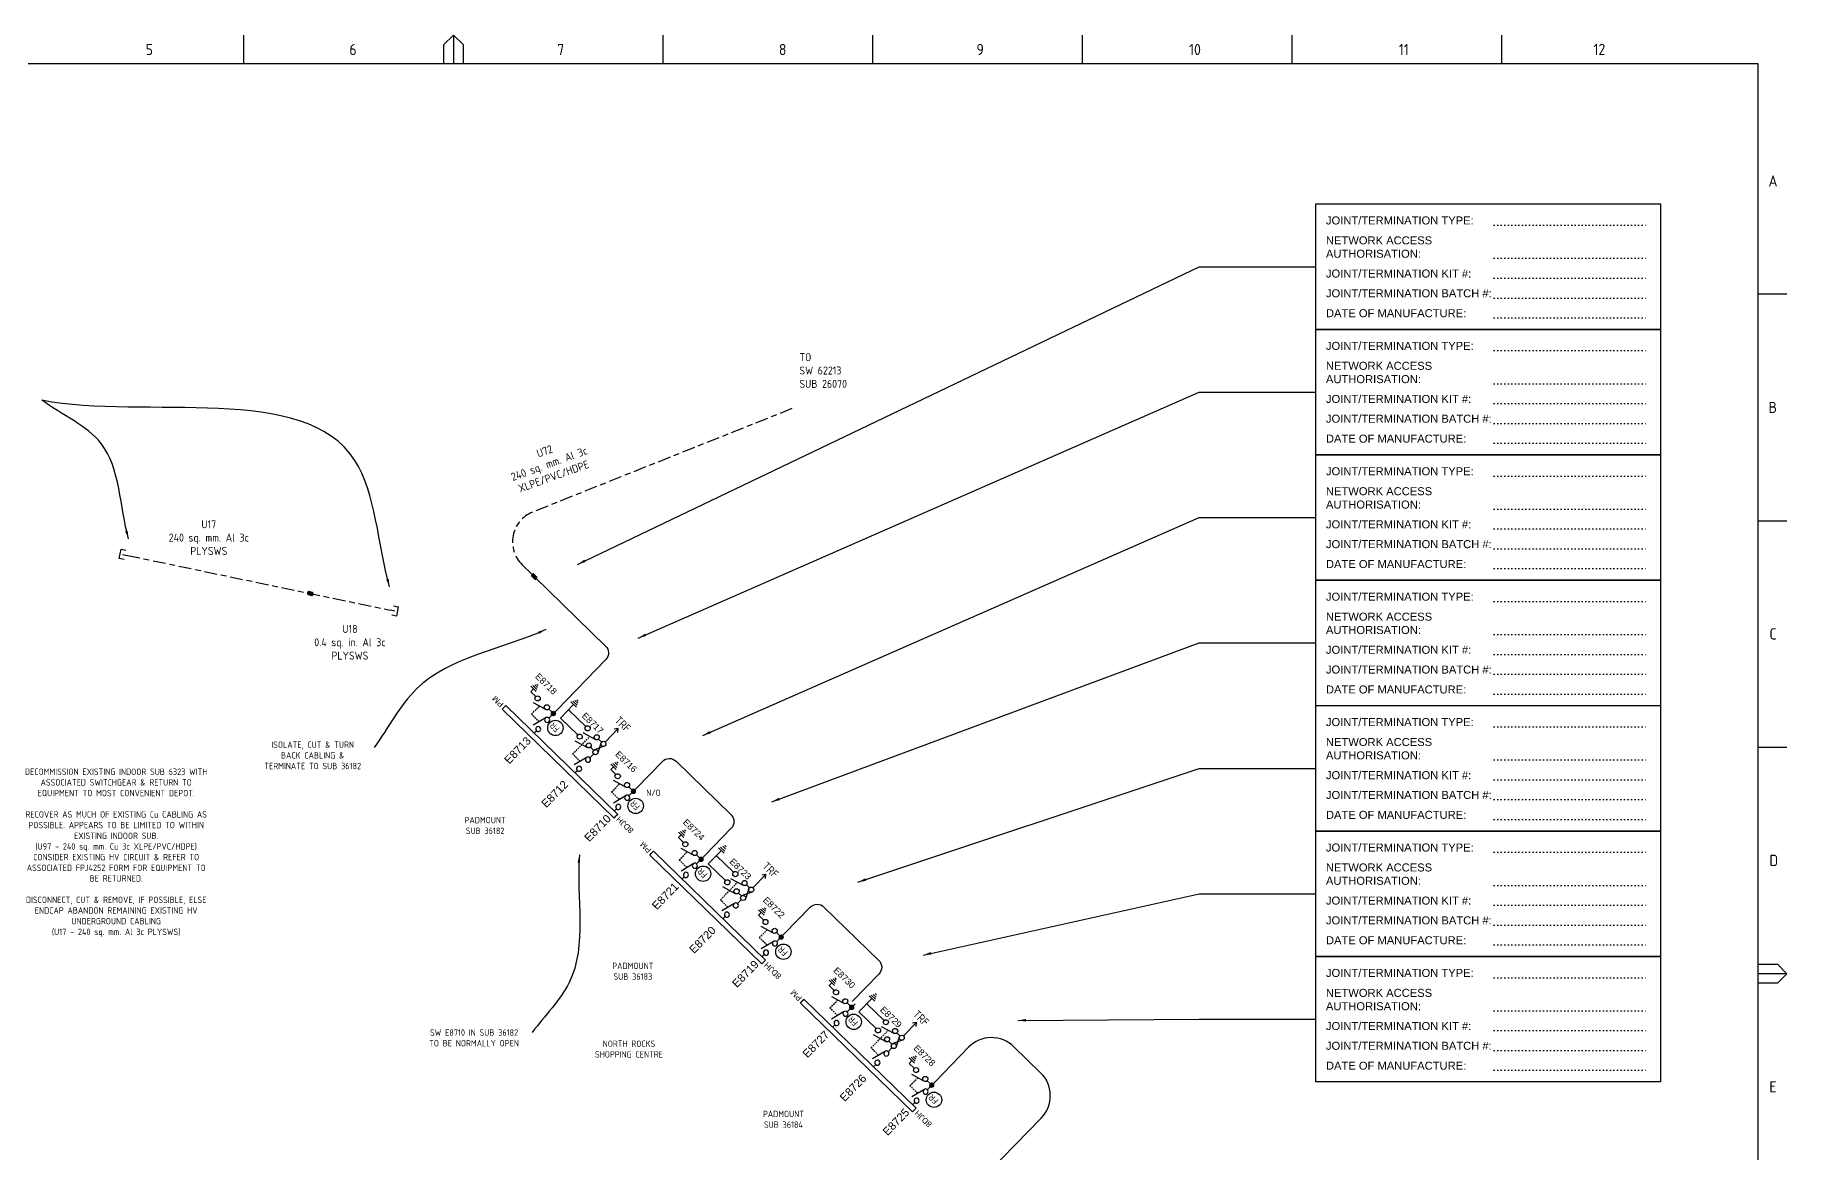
# Paper-space layout 'EL-1002-07' of a CAD drawing. Extents: x -21 to 813, y -3 to 583.
# Drawn here: x 265 to 813, y 234 to 583 of the extents above; entities that cross this region are included whole.
import ezdxf
from ezdxf.enums import TextEntityAlignment as Align

# ---------------------------------------------------------------- set-up
doc = ezdxf.new("R2010")
doc.units = 0
for name, pattern in [('A', [0]), ('Cable Exist UG', [8.2, 4, -1.2, 1.8, -1.2]), ('CENTERX2', [4, 2.5, -0.5, 0.5, -0.5]), ('DASHED', [0.75, 0.5, -0.25]), ('DOTX2', [0.5, 0, -0.5])]:
    doc.linetypes.add(name, pattern=pattern)
doc.layers.get('0').update_dxf_attribs({"color": 6})
for name, color, linetype in [('Equip_HV_EXT', 7, 'Continuous'), ('Mains_HV_EXT', 7, 'Continuous'), ('Notes', 7, 'Continuous'), ('SupportsUG_SP_EXT', 7, 'Continuous')]:
    doc.layers.add(name, color=color, linetype=linetype)
doc.styles.add('ARIAL', font='arial.ttf', dxfattribs={"height": 2})
doc.styles.add('iecISOCP', font='isocp.shx')
doc.styles.add('IESYMBOL1', font='isocp.shx')
doc.styles.add('ISOCP', font='isocp.shx', dxfattribs={"height": 1.75})
doc.styles.get("Standard").update_dxf_attribs({"font": 'arial.ttf'})
doc.styles.add('SWG_LABEL', font='arial.ttf')
doc.styles.add('SWITCH_LABEL', font='arial.ttf', dxfattribs={"height": 2.5})
doc.linetypes.add('Cable New UG', pattern='A,7,-0.25,["x",Standard,S=2,R=0,X=0.2,Y=-0.8],-2.1', length=9.35)
doc.dimstyles.new('DIM 1000', dxfattribs={"dimtxt": 2.5, "dimasz": 2.5, "dimexe": 1, "dimexo": 1, "dimgap": 1, "dimtad": 1, "dimdec": 0, "dimzin": 0, "dimdsep": 46, "dimtxsty": 'ARIAL', "dimcen": 1, "dimadec": 0, "dimazin": 0, "dimtfac": 1, "dimtdec": 0, "dimtix": 1, "dimtmove": 0, "dimatfit": 3, "dimfxl": 1, "dimtolj": 1, "dimtzin": 0, "dimarcsym": 0})

# ---------------------------------------------------------------- blocks, each defined once
blk = doc.blocks.new('A1_FRAME_TITLE')
at = {"layer": 'Notes', "linetype": 'Continuous'}
for p, q in [((351.17, 574.39), (351.17, 583.39)), ((413.68, 580.39), (416.68, 583.39)), ((413.68, 574.39), (413.68, 580.39)), ((416.68, 583.39), (416.68, 574.39)), ((416.68, 583.39), (419.68, 580.39)), ((419.68, 580.39), (419.68, 574.39)), ((482.19, 574.39), (482.19, 583.39)), ((547.7, 574.39), (547.7, 583.39)), ((613.21, 574.39), (613.21, 583.39)), ((678.72, 574.39), (678.72, 583.39)), ((744.23, 574.39), (744.23, 583.39)), ((833.35, 502.43), (824.35, 502.43)), ((824.37, 431.68), (833.35, 431.68)), ((824.35, 360.93), (833.35, 360.93)), ((833.35, 290.18), (824.35, 290.18)), ((824.37, 293.18), (830.35, 293.18)), ((830.35, 293.18), (833.35, 290.18)), ((833.35, 290.18), (830.35, 287.18)), ((830.35, 287.18), (824.37, 287.18))]:
    blk.add_line(p, q, dxfattribs=at)
at = {"layer": 'Notes', "color": 3, "linetype": 'Continuous'}
blk.add_line((824.37, 5.97), (824.37, 574.39), dxfattribs=at)
at = {"layer": 'Notes', "color": 3, "linetype": 'Continuous', "flags": 128}
blk.add_lwpolyline([(824.37, 574.39), (149.5, 574.39)], dxfattribs=at)
blk.add_attdef('DRAFT_NUM', (29.9, 23.29), '', height=2.5, rotation=90)
at = {"layer": 'Notes', "color": 7, "style": 'iecISOCP'}
for s, p in [('5', (320.5, 577.12)), ('6', (384.13, 577.12)), ('7', (449.08, 577.12)), ('8', (518.36, 577.12)), ('9', (580.11, 577.12)), ('10', (646.5, 577.12)), ('11', (712.06, 577.12)), ('12', (772.87, 577.16)), ('A', (827.58, 536.06)), ('B', (827.58, 465.31)), ('C', (827.87, 394.56)), ('D', (827.87, 323.81)), ('E', (827.87, 253.06))]:
    blk.add_text(s, height=3.5, dxfattribs=at).set_placement(p)
at = {"layer": 'Notes', "color": 7, "style": 'iecISOCP', "flags": 8}
blk.add_attdef('VERSION_NO', text='', height=2.5, rotation=90, dxfattribs=at).set_placement((302.04, 43.81), align=Align.MIDDLE_CENTER)
at = {"layer": 'Notes', "color": 7, "style": 'iecISOCP'}
for tag, p in [('CAP_NO', (513.19, 43.46)), ('IE_NUM', (513.05, 37.81)), ('REF_No_1', (335.24, 32.31)), ('REF_1', (362.52, 32.31)), ('GEN_WO', (441.71, 31.76)), ('HV_SWITCH', (513.46, 32.16)), ('REF_No_2', (335.24, 26.31)), ('REF_2', (362.52, 26.31)), ('OH_WO', (441.71, 25.81)), ('UBD_REF', (513.05, 25.83)), ('REF_No_3', (335.24, 20.31)), ('REF_3', (362.52, 20.31)), ('UG_WO', (441.71, 20.05)), ('GIS_MAP_No', (513.05, 20.04)), ('REF_No_4', (335.24, 14.31)), ('REF_4', (362.52, 14.31)), ('HV_OP_DIAG', (513.33, 14.2)), ('SUB_WO', (441.71, 13.81)), ('LGA', (512.95, 7.78))]:
    blk.add_attdef(tag, p, '', height=2.5, dxfattribs=at)
at = {"layer": 'Notes', "style": 'iecISOCP'}
for tag, p in [('T1', (684.37, 39.47)), ('T2', (684.37, 34.35)), ('T3', (684.37, 28.92)), ('T4', (684.37, 23.66)), ('T5', (684.37, 18.23)), ('T6', (684.37, 12.97))]:
    blk.add_attdef(tag, text='', height=3.5, dxfattribs=at).set_placement(p, align=Align.CENTER)
at = {"layer": 'Notes', "color": 7, "style": 'iecISOCP'}
for tag, p in [('scale', (567.76, 33.27)), ('DRAWN', (567.76, 24.93)), ('DATE', (567.76, 16.88)), ('DESIGN', (605.62, 9.15)), ('CHD', (567.76, 8.37))]:
    blk.add_attdef(tag, text='', height=2.5, dxfattribs=at).set_placement(p, align=Align.CENTER)
at = {"layer": 'Notes', "color": 4, "style": 'iecISOCP'}
blk.add_attdef('NUM', text='', height=7, dxfattribs=at).set_placement((792.37, 20.12), align=Align.MIDDLE_CENTER)
at = {"layer": 'Notes', "color": 1, "style": 'iecISOCP'}
blk.add_attdef('REV', text='', height=5, dxfattribs=at).set_placement((820.05, 17.1), align=Align.CENTER)
at = {"layer": 'Notes', "color": 7, "style": 'iecISOCP'}
for tag, p in [('NS', (790.71, 8.12)), ('SHTS', (805.41, 8.12))]:
    blk.add_attdef(tag, text='', height=2.5, dxfattribs=at).set_placement(p, align=Align.MIDDLE)
at = {"layer": 'Notes', "style": 'iecISOCP'}
blk.add_attdef('ExportID', (9.08, 2.39), '', height=2.5, dxfattribs=at)
at = {"layer": 'Notes', "style": 'iecISOCP', "flags": 1}
for tag, p in [('ProjectType', (14.17, -26.8)), ('ProjectNumber', (23.56, -26.82)), ('DrawingNumber', (35.51, -26.8)), ('ProjectDescription', (47.56, -26.83)), ('ExportDate', (60.28, -26.79)), ('ExportUserName', (69.15, -26.8)), ('DesignerCompanyName', (81.48, -26.79)), ('ExportAreaOfInterest', (97.1, -26.81)), ('GIS_SUCCESS', (112, -26.78)), ('CAD_SUCCESS', (121.79, -26.78)), ('DEPOTCODE', (132.11, -26.88)), ('ExportCategories', (140.08, -26.8)), ('Comments', (154.38, -26.88))]:
    blk.add_attdef(tag, p, '', height=1, dxfattribs=at)
blk = doc.blocks.new('SWG_SIE_TRF_NOES_NEW')
for p, q in [((7.01, 0.8), (2.79, 1.95)), ((14.68, 0), (20.54, 0))]:
    blk.add_line(p, q)
for points in [[(2.2, 0.01), (1.2, 0.01)], [(19.54, -0.75), (20.54, 0), (19.54, 0.75)], [(7.8, 0), (9.45, 0)]]:
    blk.add_lwpolyline(points)
for points in [[(3, -0.79, 1), (3, 0.81, 1)], [(7, -0.8, 1), (7, 0.8, 1)]]:
    blk.add_lwpolyline(points, format="xyb", close=True)
at = {"linetype": 'DASHED'}
blk.add_lwpolyline([(4.9, 1.38), (4.9, 4.64), (12.61, 4.64)], dxfattribs=at)
at = {"flags": 1}
blk.add_attdef('Z', (0, 0), '', height=0.2, dxfattribs=at)
at = {"style": 'SWITCH_LABEL', "flags": 9}
blk.add_attdef('STREET_CODE', text='', height=0.2, dxfattribs=at).set_placement((0, -0.2), align=Align.MIDDLE_LEFT)
at = {"flags": 9}
for tag, p in [('ORIENTATION', (0, -0.4)), ('SUBURB', (0, -1)), ('STREETNAME', (0, -1.2)), ('OPERATED_BY', (0, -2.11)), ('PARENT', (0, -0.6)), ('USAGE', (0, -0.8)), ('LOCATION', (0, -1.4)), ('NOTES', (0, -1.6)), ('OWNED_BY', (0, -1.89)), ('MAINTAINED_BY', (0, -2.32))]:
    blk.add_attdef(tag, text='', height=0.2, dxfattribs=at).set_placement(p, align=Align.MIDDLE_LEFT)
blk = doc.blocks.new('SWG_FUSE_NEW')
for points in [[(1.15, 0.72), (4.04, -0.71)], [(1.16, -0.72), (4.04, 0.73)]]:
    blk.add_lwpolyline(points)
for centre in [(0.8, 0), (4.4, 0.01)]:
    blk.add_circle(centre, 0.8)
blk = doc.blocks.new('*U135')
at = {"linetype": 'CENTERX2'}
blk.add_blockref('SWG_SIE_TRF_NOES_NEW', (0, 0), dxfattribs=at)
at = {"linetype": 'CENTERX2', "rotation": 180}
blk.add_blockref('SWG_FUSE_NEW', (14.68, 0), dxfattribs=at)
at = {"style": 'IESYMBOL1'}
blk.add_text('TRF', height=2.5, rotation=270.0174, dxfattribs=at).set_placement((22.51, -0.05), align=Align.MIDDLE_CENTER)
blk = doc.blocks.new('FAULT_INDIC_SE')
blk.add_circle((0, 0), 2.4)
at = {"insert": (-1.15, 1), "char_height": 2, "width": 2.7042, "attachment_point": 1, "style": 'iecISOCP'}
blk.add_mtext('FR', dxfattribs=at)
blk = doc.blocks.new('SWG_SIE_SU_NEW')
blk.add_line((5.81, 0.79), (1.59, 1.94))
at = {"linetype": 'A', "lineweight": 0}
for p, q in [((7.98, 0.35), (7.98, -0.37)), ((8.18, -0.58), (8.18, 0.56)), ((8.38, 0.66), (8.38, -0.68)), ((8.58, -0.71), (8.58, 0.69)), ((8.78, 0.66), (8.78, -0.68)), ((8.98, -0.59), (8.98, 0.56)), ((9.18, 0.35), (9.18, -0.38))]:
    blk.add_line(p, q, dxfattribs=at)
for points in [[(1, 0), (0, 0)], [(6.6, -0.01), (10.1, -0.01)]]:
    blk.add_lwpolyline(points)
for points in [[(1.8, -0.8, 1), (1.8, 0.8, 1)], [(5.8, -0.81, 1), (5.8, 0.79, 1)]]:
    blk.add_lwpolyline(points, format="xyb", close=True)
at = {"linetype": 'DASHED'}
blk.add_lwpolyline([(3.7, 1.36), (3.7, 4.73), (7.22, 4.73)], dxfattribs=at)
at = {"linetype": 'A', "lineweight": 0}
blk.add_circle((8.58, -0.01), 0.7, dxfattribs=at)
at = {"style": 'SWG_LABEL', "flags": 8}
blk.add_attdef('ASSET_NUM', text='', height=2.5, rotation=179.9544, dxfattribs=at).set_placement((-2.4, 0.01), align=Align.MIDDLE_LEFT)
at = {"flags": 1}
blk.add_attdef('Z', (0, 0), '', height=0.2, dxfattribs=at)
at = {"style": 'SWITCH_LABEL', "flags": 9}
blk.add_attdef('STREET_CODE', text='', height=0.2, dxfattribs=at).set_placement((0, 0), align=Align.MIDDLE_LEFT)
at = {"flags": 9}
for tag, p in [('OPERATED_BY', (-0.01, -1.84)), ('ORIENTATION', (0, -0.2)), ('SUBURB', (0, -0.8)), ('STREETNAME', (0, -1)), ('OWNED_BY', (-0.01, -1.62)), ('MAINTAINED_BY', (-0.01, -2.05)), ('PARENT', (0, -0.4)), ('USAGE', (0, -0.6)), ('LOCATION', (0, -1.2)), ('NOTES', (0, -1.4))]:
    blk.add_attdef(tag, text='', height=0.2, dxfattribs=at).set_placement(p, align=Align.MIDDLE_LEFT)
blk = doc.blocks.new('SWG_SIE_TRS_ES_1_NEW')
for p, q in [((-6.1, 4.33), (-1.8, 5.55)), ((-6.1, 0.75), (-1.8, 1.97)), ((5.3, -2.29), (7.7, -2.29)), ((5.6, -2.89), (7.4, -2.89)), ((5.9, -3.49), (7.1, -3.49)), ((6.21, -4.09), (6.81, -4.09))]:
    blk.add_line(p, q)
for points in [[(-6.59, 3.56), (-7.89, 3.56)], [(6.5, 3.57), (-0.99, 3.57)], [(6.5, 3.57), (6.5, -2.29)], [(-6.59, -0.02), (-7.89, -0.02)], [(6.5, -0.01), (-0.99, -0.01)]]:
    blk.add_lwpolyline(points)
for points in [[(-5.79, 2.76, -1), (-5.79, 4.36, -1)], [(-5.79, -0.82, -1), (-5.79, 0.78, -1)], [(-1.79, 2.77, -1), (-1.79, 4.37, -1)], [(-1.79, -0.81, -1), (-1.79, 0.79, -1)]]:
    blk.add_lwpolyline(points, format="xyb", close=True)
at = {"flags": 1}
blk.add_attdef('Z', (0, 0), '', height=0.2, dxfattribs=at)
at = {"style": 'SWG_LABEL', "flags": 8}
blk.add_attdef('ASSET_NUM', text='', height=2.5, dxfattribs=at).set_placement((-1.81, -2.26), align=Align.MIDDLE_CENTER)
at = {"style": 'SWITCH_LABEL', "flags": 9}
blk.add_attdef('STREET_CODE', text='', height=0.2, dxfattribs=at).set_placement((0, -0.2), align=Align.MIDDLE_LEFT)
at = {"flags": 9}
for tag, p in [('ORIENTATION', (0, -0.4)), ('SUBURB', (0, -1)), ('STREETNAME', (0, -1.2)), ('PARENT', (0, -0.6)), ('USAGE', (0, -0.8)), ('LOCATION', (0, -1.4)), ('NOTES', (0, -1.6)), ('OWNED_BY', (0.01, -1.8)), ('OPERATED_BY', (0.01, -2.03)), ('MAINTAINED_BY', (0, -2.23))]:
    blk.add_attdef(tag, text='', height=0.2, dxfattribs=at).set_placement(p, align=Align.MIDDLE_LEFT)
blk = doc.blocks.new('SWG_SIE_ES_NEW')
for p, q in [((-5.79, 0.78), (-1.79, 1.93)), ((0.01, -1.21), (2.41, -1.21)), ((0.31, -1.81), (2.11, -1.81)), ((0.61, -2.41), (1.81, -2.41)), ((0.92, -3.01), (1.52, -3.01))]:
    blk.add_line(p, q)
for points in [[(-5.79, -0.82, -1), (-5.79, 0.78, -1)], [(-1.79, -0.81, -1), (-1.79, 0.79, -1)]]:
    blk.add_lwpolyline(points, format="xyb", close=True)
for points in [[(-6.59, -0.02), (-7.89, -0.02)], [(-0.99, -0.01), (1.21, -0.01), (1.21, -1.21)]]:
    blk.add_lwpolyline(points)
at = {"flags": 1}
blk.add_attdef('Z', (0, 0), '', height=0.2, dxfattribs=at)
at = {"style": 'ARIAL', "flags": 8}
blk.add_attdef('ASSET_NUM', text='', height=2, dxfattribs=at).set_placement((14.3, -5.09), align=Align.MIDDLE_RIGHT)
at = {"style": 'SWITCH_LABEL', "flags": 9}
blk.add_attdef('STREET_CODE', text='', height=0.2, dxfattribs=at).set_placement((0, -0.2), align=Align.MIDDLE_LEFT)
at = {"flags": 9}
for tag, p in [('ORIENTATION', (0, -0.4)), ('SUBURB', (0, -1)), ('STREETNAME', (0, -1.2)), ('OPERATED_BY', (0, -2.01)), ('PARENT', (0, -0.6)), ('USAGE', (0, -0.8)), ('LOCATION', (0, -1.4)), ('NOTES', (0, -1.6)), ('OWNED_BY', (0, -1.78)), ('MAINTAINED_BY', (0, -2.21))]:
    blk.add_attdef(tag, text='', height=0.2, dxfattribs=at).set_placement(p, align=Align.MIDDLE_LEFT)
blk = doc.blocks.new('*U139')
for p, q in [((-1.6, 0), (-1.6, 48.8)), ((-1.6, 48.8), (-0.8, 48.8)), ((0, 48.8), (-0.8, 48.8)), ((0, 0), (0, 48.8)), ((-1.6, 0), (-0.8, 0)), ((0, 0), (-0.8, 0))]:
    blk.add_line(p, q)
at = {"style": 'ARIAL'}
blk.add_attdef('SWG_TYPE', text='', height=1.8, rotation=90, dxfattribs=at).set_placement((-0.8, 49.54), align=Align.MIDDLE_LEFT)
blk.add_attdef('SUB_TYPE', text='', height=1.8, rotation=90, dxfattribs=at).set_placement((-0.8, -0.76), align=Align.MIDDLE_RIGHT)
blk = doc.blocks.new('HV_STJ_EXT')
h = blk.add_hatch(color=256)
edge = h.paths.add_edge_path()
edge.add_ellipse((-0.59, 0.13), major_axis=(0.226, 0.226), ratio=1, start_angle=45, end_angle=135)
edge.add_line((-0.91, 0.13), (-0.91, -0.13))
edge.add_ellipse((-0.59, -0.13), major_axis=(0.226, 0.226), ratio=1, start_angle=135, end_angle=225)
edge.add_line((-0.59, -0.45), (0.59, -0.45))
edge.add_ellipse((0.59, -0.13), major_axis=(-0.226, 0.226), ratio=1, start_angle=135, end_angle=225)
edge.add_line((0.91, -0.13), (0.91, 0.13))
edge.add_ellipse((0.59, 0.13), major_axis=(-0.226, 0.226), ratio=1, start_angle=225, end_angle=315)
edge.add_line((0.59, 0.45), (-0.59, 0.45))
blk.add_lwpolyline([(-0.91, 0.13), (-0.91, -0.13, 0.414214), (-0.59, -0.45), (0.59, -0.45, 0.414214), (0.91, -0.13), (0.91, 0.13, 0.414214), (0.59, 0.45), (-0.59, 0.45, 0.414214)], format="xyb", close=True)
for tag, flags, p in [('ORIENTATION', 9, (1.5, 0)), ('Z', 1, (1.5, -0.8)), ('USAGE', 9, (1.5, -0.2)), ('LEGEND', 9, (1.5, -0.4)), ('NOTES', 9, (1.5, -0.6))]:
    blk.add_attdef(tag, text='', height=0.2, dxfattribs=dict(flags=flags)).set_placement(p, align=Align.MIDDLE_LEFT)
blk = doc.blocks.new('HV_ENDCAP_NEW')
for points in [[(-0.5, 0.25), (-0.5, 0.75), (0.5, 0.75), (0.5, 0.25)], [(0, 0.5), (0, 0)]]:
    blk.add_lwpolyline(points)
for tag, flags, p in [('CONNECTOR_TYPE', 9, (1.5, 0)), ('CONSTRUCTED_VOLTAGE', 9, (1.5, -0.2)), ('OPERATING_VOLTAGE', 9, (1.5, -0.6)), ('ORIENTATION', 9, (1.5, -0.8)), ('OWNED_BY', 9, (1.5, -1)), ('OPERATED_BY', 9, (1.5, -1.2)), ('STATE', 9, (1.5, -1.6)), ('NO_PHASES', 9, (1.5, -0.4)), ('MAINTAINED_BY', 9, (1.5, -1.4)), ('USAGE', 9, (1.5, -1.8)), ('Z', 1, (1.5, -2.4)), ('LEGEND', 9, (1.5, -2)), ('NOTES', 9, (1.5, -2.2))]:
    blk.add_attdef(tag, text='', height=0.2, dxfattribs=dict(flags=flags)).set_placement(p, align=Align.MIDDLE_LEFT)
blk = doc.blocks.new('JOINT TERMINATION STICKER')
at = {"color": 0, "linetype": 'DOTX2', "ltscale": 2}
for p, q in [((55.75, 32.56), (104.06, 32.56)), ((55.75, 22.22), (104.06, 22.22)), ((55.75, 16.03), (104.06, 16.03)), ((55.75, 9.81), (104.06, 9.81)), ((55.75, 3.62), (104.06, 3.62))]:
    blk.add_line(p, q, dxfattribs=at)
at = {"color": 0}
blk.add_lwpolyline([(0, 39.18), (107.73, 39.18), (107.73, 0), (0, 0)], close=True, dxfattribs=at)
at = {"color": 0, "char_height": 2.5, "width": 119.2652, "attachment_point": 1, "style": 'ARIAL'}
for s, insert in [('JOINT/TERMINATION TYPE:', (3.15, 35.29)), ('NETWORK ACCESS\\PAUTHORISATION:', (3.15, 29.06)), ('JOINT/TERMINATION KIT #:', (3.15, 18.71)), ('JOINT/TERMINATION BATCH #:', (3.15, 12.53)), ('\\PDATE OF MANUFACTURE:', (3.15, 10.48))]:
    blk.add_mtext(s, dxfattribs=dict(at, insert=insert))
at = {"color": 0, "style": 'ARIAL'}
for tag, p in [('JOINT/TERMINATION_TYPE', (55.75, 31.96)), ('NETWORK_ACCESS_AUTHORISATION', (55.75, 21.61)), ('JOINT/TERMINATION_KIT', (55.75, 15.43)), ('JOINT/TERMINATION_BATCH#', (55.75, 9.2)), ('DATE_OF_MANUFACTURE', (55.75, 3.1))]:
    blk.add_attdef(tag, text='', height=2.5, dxfattribs=at).set_placement(p, align=Align.BOTTOM_LEFT)

psp = doc.layouts.new('EL-1002-07')

# ---------------------------------------------------------------- linework, layer by layer
at = {"layer": 'Mains_HV_EXT', "linetype": 'Cable Exist UG'}
for points in [[(501.88, 466.69), (448.46, 445.38)], [(294.23, 420.86), (376.39, 403.75)]]:
    psp.add_lwpolyline(points, dxfattribs=at)
psp.add_lwpolyline([(448.46, 445.38), (420.87, 434.37, 0.543096), (417.6, 417.92), (421.37, 414.25)], format="xyb", dxfattribs=at)
at = {"layer": 'Notes', "linetype": 'Cable New UG'}
for points in [[(421.37, 414.25), (443.68, 392.54, -0.414214), (443.73, 388.3), (428.39, 372.53)], [(453.41, 348.23), (461.45, 356.49, -0.414214), (465.69, 356.55), (482.86, 339.83, -0.414214), (482.92, 335.59), (474.55, 326.99)], [(499.58, 302.69), (507.61, 310.95, -0.414214), (511.86, 311), (529.03, 294.29, -0.414214), (529.08, 290.05), (520.71, 281.45)]]:
    psp.add_lwpolyline(points, format="xyb", dxfattribs=at)
at = {"layer": 'Notes', "linetype": 'Cable New UG', "flags": 128}
psp.add_lwpolyline([(139.58, 286.91), (142.03, 280.46), (312.79, 200.23, 0.165792), (376.94, 193.1), (394.6, 197.01), (430.49, 204.96), (454.27, 210.23), (465, 212.61), (468.4, 213.27), (471.8, 213.77), (475.22, 214.11), (478.66, 214.29), (482.1, 214.31), (484.81, 214.2), (485.54, 214.17), (488.97, 213.87), (492.39, 213.41), (495.77, 212.79), (499.12, 212.01), (502.43, 211.07), (506.13, 209.82), (508.92, 208.74), (512.07, 207.35), (515.15, 205.81), (518.16, 204.13), (521.08, 202.31), (524.59, 199.9), (538.76, 202.93), (579.79, 245.09, 0.414214), (579.6, 259.23), (571.24, 267.37, 0.414214), (557.1, 267.18), (546.64, 256.43)], format="xyb", dxfattribs=at)

# ---------------------------------------------------------------- block references
at = {"layer": 'Equip_HV_EXT'}
for p, rotation in [((421.37, 414.25), 135.7741069698957), ((351.42, 408.95), 165.3594604788061)]:
    psp.add_blockref('HV_STJ_EXT', p, dxfattribs=dict(at, rotation=rotation))
at = {"layer": 'Mains_HV_EXT', "linetype": 'Cable Exist UG', "xscale": 3, "yscale": 3, "zscale": 3}
for p, rotation in [((294.23, 420.86), 78.23811681318705), ((376.39, 403.75), 258.238116813187)]:
    psp.add_blockref('HV_ENDCAP_NEW', p, dxfattribs=dict(at, rotation=rotation))
at = {"layer": 'Notes', "color": 7}
for p in [(665.6, 491.44), (665.6, 452.26), (665.6, 413.08), (665.6, 373.9), (665.6, 334.73), (665.6, 295.55), (665.6, 256.37)]:
    psp.add_blockref('JOINT TERMINATION STICKER', p, dxfattribs=at)
at = {"layer": 'Notes', "linetype": 'CENTERX2'}
ref = psp.add_blockref('SWG_SIE_ES_NEW', (421.15, 377.41), dxfattribs=dict(at, rotation=135.8397710237527))
ref.add_attrib('ASSET_NUM', 'E8718', dxfattribs={"layer": '0', "height": 2, "rotation": 135.8398, "style": 'ARIAL', "text_generation_flag": 6}).set_placement((422.17, 383.52), align=Align.MIDDLE_LEFT)
ref = psp.add_blockref('SWG_SIE_SU_NEW', (421.34, 365.29), dxfattribs=dict(at, rotation=45.83977102375265))
ref.add_attrib('ASSET_NUM', 'E8713', dxfattribs={"layer": '0', "height": 2.5, "rotation": 225.7941, "style": 'SWG_LABEL', "text_generation_flag": 6}).set_placement((419.66, 363.58), align=Align.MIDDLE_RIGHT)
ref = psp.add_blockref('*U135', (433.31, 352.01), dxfattribs=dict(at, rotation=45.83977102375265))
ref.add_attrib('ASSET_NUM', 'E8712', dxfattribs={"layer": '0', "height": 2.5, "rotation": 225.7941, "style": 'SWG_LABEL', "text_generation_flag": 6}).set_placement((431.28, 349.93), align=Align.MIDDLE_RIGHT)
ref = psp.add_blockref('SWG_SIE_TRS_ES_1_NEW', (436.75, 368.06), dxfattribs=dict(at, rotation=135.8397710237527))
ref.add_attrib('ASSET_NUM', 'E8717', dxfattribs={"layer": '0', "height": 2, "rotation": 135.8398, "style": 'SWG_LABEL', "text_generation_flag": 6}).set_placement((439.63, 368.42), align=Align.MIDDLE_CENTER)
at = {"layer": 'Notes', "linetype": 'CENTERX2', "rotation": 135.8397710237527}
for p in [(427.97, 366.94), (453.06, 342.58), (474.13, 321.4), (499.22, 297.04), (521.19, 275.14), (546.28, 250.78)]:
    psp.add_blockref('FAULT_INDIC_SE', p, dxfattribs=at)
at = {"layer": 'Notes', "linetype": 'CENTERX2'}
ref = psp.add_blockref('SWG_SIE_ES_NEW', (446.18, 353.11), dxfattribs=dict(at, rotation=135.8397710237527))
ref.add_attrib('ASSET_NUM', 'E8716', dxfattribs={"layer": '0', "height": 2, "rotation": 135.8398, "style": 'ARIAL', "text_generation_flag": 6}).set_placement((447.19, 359.21), align=Align.MIDDLE_LEFT)
ref = psp.add_blockref('SWG_SIE_SU_NEW', (446.37, 340.99), dxfattribs=dict(at, rotation=45.83977102375265))
ref.add_attrib('ASSET_NUM', 'E8710', dxfattribs={"layer": '0', "height": 2.5, "rotation": 225.7941, "style": 'SWG_LABEL', "text_generation_flag": 6}).set_placement((444.69, 339.28), align=Align.MIDDLE_RIGHT)
ref = psp.add_blockref('SWG_SIE_ES_NEW', (467.31, 331.87), dxfattribs=dict(at, rotation=135.8397710237527))
ref.add_attrib('ASSET_NUM', 'E8724', dxfattribs={"layer": '0', "height": 2, "rotation": 135.8398, "style": 'ARIAL', "text_generation_flag": 6}).set_placement((468.33, 337.97), align=Align.MIDDLE_LEFT)
at = {"layer": 'Notes', "linetype": 'CENTERX2', "rotation": 45.83977102375265}
for p in [(493.62, 294.4), (540.68, 248.14)]:
    psp.add_blockref('*U139', p, dxfattribs=at).add_auto_attribs({'SUB_TYPE': '8DJH', 'SWG_TYPE': 'PM'})
at = {"layer": 'Notes', "linetype": 'CENTERX2'}
ref = psp.add_blockref('SWG_SIE_SU_NEW', (467.51, 319.75), dxfattribs=dict(at, rotation=45.83977102375265))
ref.add_attrib('ASSET_NUM', 'E8721', dxfattribs={"layer": '0', "height": 2.5, "rotation": 225.7941, "style": 'SWG_LABEL', "text_generation_flag": 6}).set_placement((465.83, 318.04), align=Align.MIDDLE_RIGHT)
ref = psp.add_blockref('SWG_SIE_TRS_ES_1_NEW', (482.91, 322.52), dxfattribs=dict(at, rotation=135.8397710237527))
ref.add_attrib('ASSET_NUM', 'E8723', dxfattribs={"layer": '0', "height": 2, "rotation": 135.8398, "style": 'SWG_LABEL', "text_generation_flag": 6}).set_placement((485.79, 322.88), align=Align.MIDDLE_CENTER)
ref = psp.add_blockref('*U135', (479.47, 306.46), dxfattribs=dict(at, rotation=45.83977102375265))
ref.add_attrib('ASSET_NUM', 'E8720', dxfattribs={"layer": '0', "height": 2.5, "rotation": 225.7941, "style": 'SWG_LABEL', "text_generation_flag": 6}).set_placement((477.45, 304.38), align=Align.MIDDLE_RIGHT)
ref = psp.add_blockref('SWG_SIE_ES_NEW', (492.34, 307.57), dxfattribs=dict(at, rotation=135.8397710237527))
ref.add_attrib('ASSET_NUM', 'E8722', dxfattribs={"layer": '0', "height": 2, "rotation": 135.8398, "style": 'ARIAL', "text_generation_flag": 6}).set_placement((493.35, 313.67), align=Align.MIDDLE_LEFT)
ref = psp.add_blockref('SWG_SIE_SU_NEW', (492.53, 295.45), dxfattribs=dict(at, rotation=45.83977102375265))
ref.add_attrib('ASSET_NUM', 'E8719', dxfattribs={"layer": '0', "height": 2.5, "rotation": 225.7941, "style": 'SWG_LABEL', "text_generation_flag": 6}).set_placement((490.85, 293.74), align=Align.MIDDLE_RIGHT)
ref = psp.add_blockref('SWG_SIE_ES_NEW', (514.37, 285.61), dxfattribs=dict(at, rotation=135.8397710237527))
ref.add_attrib('ASSET_NUM', 'E8730', dxfattribs={"layer": '0', "height": 2, "rotation": 135.8398, "style": 'ARIAL', "text_generation_flag": 6}).set_placement((515.39, 291.72), align=Align.MIDDLE_LEFT)
ref = psp.add_blockref('SWG_SIE_SU_NEW', (514.57, 273.5), dxfattribs=dict(at, rotation=45.83977102375265))
ref.add_attrib('ASSET_NUM', 'E8727', dxfattribs={"layer": '0', "height": 2.5, "rotation": 225.7941, "style": 'SWG_LABEL', "text_generation_flag": 6}).set_placement((512.89, 271.78), align=Align.MIDDLE_RIGHT)
ref = psp.add_blockref('*U135', (526.53, 260.21), dxfattribs=dict(at, rotation=45.83977102375265))
ref.add_attrib('ASSET_NUM', 'E8726', dxfattribs={"layer": '0', "height": 2.5, "rotation": 225.7941, "style": 'SWG_LABEL', "text_generation_flag": 6}).set_placement((524.51, 258.13), align=Align.MIDDLE_RIGHT)
ref = psp.add_blockref('SWG_SIE_TRS_ES_1_NEW', (529.97, 276.26), dxfattribs=dict(at, rotation=135.8397710237527))
ref.add_attrib('ASSET_NUM', 'E8729', dxfattribs={"layer": '0', "height": 2, "rotation": 135.8398, "style": 'SWG_LABEL', "text_generation_flag": 6}).set_placement((532.85, 276.62), align=Align.MIDDLE_CENTER)
ref = psp.add_blockref('SWG_SIE_ES_NEW', (539.4, 261.31), dxfattribs=dict(at, rotation=135.8397710237527))
ref.add_attrib('ASSET_NUM', 'E8728', dxfattribs={"layer": '0', "height": 2, "rotation": 135.8398, "style": 'ARIAL', "text_generation_flag": 6}).set_placement((540.41, 267.42), align=Align.MIDDLE_LEFT)
ref = psp.add_blockref('SWG_SIE_SU_NEW', (539.59, 249.2), dxfattribs=dict(at, rotation=45.83977102375265))
ref.add_attrib('ASSET_NUM', 'E8725', dxfattribs={"layer": '0', "height": 2.5, "rotation": 225.7941, "style": 'SWG_LABEL', "text_generation_flag": 6}).set_placement((537.91, 247.48), align=Align.MIDDLE_RIGHT)
at = {"layer": 'SupportsUG_SP_EXT'}
psp.add_blockref('A1_FRAME_TITLE', (-20.55, 0), dxfattribs=at)

# ---------------------------------------------------------------- texts
at = {"layer": 'Notes', "insert": (504.24, 484.02), "char_height": 2.5, "width": 18.4824, "attachment_point": 1, "style": 'ISOCP'}
psp.add_mtext('TO\\PSW 62213\\PSUB 26070', dxfattribs=at)

# ---------------------------------------------------------------- leaders
at = {"layer": 'Notes', "path_type": 1}
for points in [[(376.16, 411.04), (365.32, 450.53), (267.53, 469.29)], [(294.62, 426.04), (286.08, 455.76), (267.53, 469.29)]]:
    psp.add_leader(points, dimstyle='DIM 1000', override={"dimgap": 1, "dimtad": 0}, dxfattribs=at)
at = {"layer": 'Notes'}
for points in [[(453.89, 395.02), (629.13, 471.85), (665.6, 471.85)], [(474.01, 364.57), (629.13, 432.67), (665.6, 432.67)], [(495.6, 343.88), (629.13, 393.49), (665.6, 393.49)], [(522.52, 318.76), (629.13, 354.31), (665.6, 354.31)], [(542.92, 295.99), (629.13, 315.14), (665.6, 315.14)], [(572.5, 275.6), (629.13, 275.96), (665.6, 275.96)], [(163.85, 247.91), (257.01, 100.98), (293.48, 100.98)]]:
    psp.add_leader(points, dimstyle='DIM 1000', override={"dimtad": 0}, dxfattribs=at)

# ---------------------------------------------------------------- next in the draw order: texts
at = {"layer": 'Notes', "insert": (426.02, 449.47), "char_height": 2.5, "width": 25.1563, "attachment_point": 5, "rotation": 19.852, "style": 'iecISOCP', "bg_fill": 3, "box_fill_scale": 1.5, "bg_fill_color": 256, "bg_fill_transparency": 0}
psp.add_mtext('U72\\P240 sq. mm. Al 3c XLPE/PVC/HDPE', dxfattribs=at)
at = {"layer": 'Notes', "attachment_point": 5, "style": 'iecISOCP', "bg_fill": 3, "box_fill_scale": 1.5, "bg_fill_color": 256, "bg_fill_transparency": 0}
for s, insert, char_height, width in [('U17\\P240 sq. mm. Al 3c PLYSWS', (319.67, 426.4), 2.5, 25.1563), ('ISOLATE, CUT & TURN BACK CABLING & TERMINATE TO SUB 36182', (352.14, 358.38), 2, 31.8787), ('DECOMMISSION EXISTING INDOOR SUB 6323 WITH ASSOCIATED SWITCHGEAR & RETURN TO EQUIPMENT TO MOST CONVENIENT DEPOT. \\P\\PRECOVER AS MUCH OF EXISTING Cu CABLING AS POSSIBLE. APPEARS TO BE LIMITED TO WITHIN EXISTING INDOOR SUB.^J(U97 - 240 sq. mm. Cu 3c XLPE/PVC/HDPE)^JCONSIDER EXISTING HV CIRCUIT & REFER TO ASSOCIATED FPJ4252 FORM FOR EQUIPMENT TO BE RETURNED.\\P\\PDISCONNECT, CUT & REMOVE, IF POSSIBLE, ELSE ENDCAP ABANDON REMAINING EXISTING HV UNDERGROUND CABLING\\P(U17 - 240 sq. mm. Al 3c PLYSWS)', (290.74, 327.96), 2, 55.3873), ('N/O', (458.62, 346.7), 2, 4.32), ('PADMOUNT ^JSUB 36182', (406.02, 336.49), 2, 14.32), ('PADMOUNT ^JSUB 36183', (452.18, 290.95), 2, 14.32), ('SW E8710 IN SUB 36182 \\PTO BE NORMALLY OPEN', (402.57, 270.11), 2, 27.52), ('NORTH ROCKS SHOPPING CENTRE', (450.96, 266.63), 2, 26.1069), ('PADMOUNT ^JSUB 36184', (499.24, 244.69), 2, 14.32)]:
    psp.add_mtext(s, dxfattribs=dict(at, insert=insert, char_height=char_height, width=width))

# ---------------------------------------------------------------- next in the draw order: block references
at = {"layer": 'Notes', "linetype": 'CENTERX2', "rotation": 45.83977102375265}
psp.add_blockref('*U139', (447.46, 339.94), dxfattribs=at).add_auto_attribs({'SUB_TYPE': '8DJH', 'SWG_TYPE': 'PM'})

# ---------------------------------------------------------------- next in the draw order: leaders
at = {"layer": 'Notes'}
psp.add_leader([(434.93, 418.05), (629.13, 511.03), (665.6, 511.03)], dimstyle='DIM 1000', override={"dimgap": 1, "dimtad": 0}, dxfattribs=at)
at = {"layer": 'Notes', "path_type": 1}
for points in [[(425, 397.72), (384.6, 379.12), (371.34, 360.86)], [(435.49, 327.3), (432.3, 287.45), (420.74, 271.85)]]:
    psp.add_leader(points, dimstyle='DIM 1000', override={"dimgap": 1, "dimtad": 0}, dxfattribs=at)

# ---------------------------------------------------------------- next in the draw order: texts
at = {"layer": 'Notes', "insert": (363.77, 393.71), "char_height": 2.5, "width": 25.1563, "attachment_point": 5, "style": 'iecISOCP', "bg_fill": 3, "box_fill_scale": 1.5, "bg_fill_color": 256, "bg_fill_transparency": 0}
psp.add_mtext('U18\\P0.4 sq. in. Al 3c PLYSWS', dxfattribs=at)

doc.saveas('drawing.dxf')
